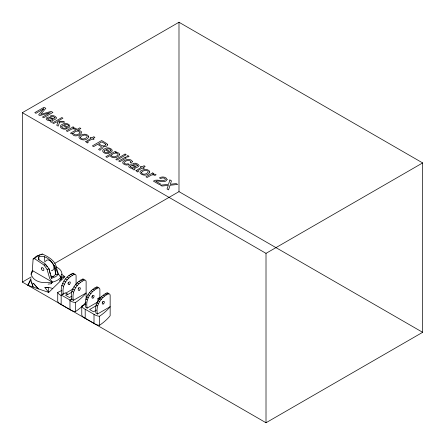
<?xml version="1.0" encoding="UTF-8"?>
<svg xmlns="http://www.w3.org/2000/svg" width="445" height="445" viewBox="0 0 445 445"><rect width="100%" height="100%" fill="white"/><g stroke="black" fill="none" stroke-linecap="round" stroke-linejoin="round"><path stroke-width="0.67" d="M30.95 274.287L32.34 270.538L33.108 259.023L36.256 256.287L42.397 254.062C47.454 256.331 52.933 259.335 55.553 264.53C57.21 268.964 57.327 274.726 61.505 277.697L62.089 275.961M38.893 256.487L38.259 258.695L38.982 259.78L45.585 264.241L48.983 268.774L51.614 278.336L55.731 276.656L58.056 274.593C55.681 266.31 49.134 254.562 38.893 256.487L38.893 259.88M45.451 261.371C48.394 256.759 54.335 264.002 53.873 267.712M53.795 268.596L52.677 270.393L51.359 270.655M48.138 284.099L51.142 283.749L51.854 281.835L32.34 270.538M61.989 276.562L60.959 279.315L61.399 278.286L59.33 280.923M61.616 274.159L64.87 276.718L48.727 292.415L27.868 285.262L30.905 278.537L30.9 280.4M63.118 294.395L61.649 293.544C59.591 285.1 65.337 276.395 72.958 273.213A3.677 2.125 -60 0 1 74.287 274.331M86.119 302.022A71.295 41.163 0 0 1 75.35 311.628A10.341 5.969 0 0 1 69.965 309.653L61.16 304.564L61.16 294.957L63.362 293.967C61.432 285.69 67.273 277.341 74.671 274.203A3.677 2.125 -60 0 1 76.084 275.883L76.084 284.7M71.923 299.479L73.392 300.325L86.119 292.982A71.295 41.163 0 0 1 75.35 302.589A10.341 5.969 0 0 1 69.965 300.609L71.923 299.479L71.678 298.773C69.754 290.507 75.6 282.119 82.992 279.009A3.677 2.125 -60 0 1 84.122 279.655M73.392 300.325C71.339 291.881 77.085 283.176 84.706 279.994A3.677 2.125 -60 0 1 86.119 281.679L86.119 298.15M101.054 298.05L99.88 297.371L97.922 298.5L97.922 301.894L87.153 308.112L85.685 307.261C83.627 298.818 89.373 290.112 96.999 286.93A3.677 2.125 -60 0 1 98.128 287.581M87.153 308.112C85.095 299.669 90.841 290.963 98.467 287.781A3.677 2.125 -60 0 1 99.88 289.461L99.88 297.371M85.902 304.213A71.295 41.163 0 0 0 81.769 306.132L81.769 315.177A10.341 5.969 0 0 0 85.195 318.281L94.006 323.37A10.341 5.969 0 0 0 99.391 325.345L99.391 316.306A71.295 41.163 0 0 0 110.154 306.7L97.433 314.042L95.964 313.197C93.906 304.736 99.652 296.07 107.273 292.866A3.677 2.125 -60 0 1 108.602 293.984M97.433 314.042C95.375 305.587 101.115 296.921 108.741 293.711A3.677 2.125 -60 0 1 110.154 295.397L110.154 315.739A71.295 41.163 0 0 1 99.391 325.345M27.868 285.262L30.877 280.133L33.086 287.053L31.623 282.152M60.253 279.916L61.399 278.286M31.528 272.557L32.891 270.888L31.183 273.942C32.986 282.536 44.784 283.904 51.854 281.835M51.142 283.749L52.499 282.113A15.308 8.839 0 0 0 60.793 277.296M33.108 259.023L34.532 258.634L37.68 255.892L39.883 254.846M58.056 274.593L55.686 274.326L53.8 276.056L50.997 277.296L51.614 278.336M34.532 258.634L44.099 265.109L45.585 264.241M22.35 112.685L178.99 22.25L422.65 162.926L422.65 332.315L266.01 422.75L22.35 282.074L22.35 112.685L266.01 253.361L422.65 162.926M22.35 282.074L31.35 276.873M54.757 263.362L178.99 191.639L422.65 332.315M63.362 293.967L65.32 292.838L67.518 294.112L67.518 294.673L71.634 292.304M65.904 293.066L72.952 288.994M67.518 294.112L65.56 295.241L69.476 297.499L71.434 296.37M61.16 294.957L69.965 300.047L71.923 298.912M96.181 305.726L89.601 309.525L93.517 311.784L96.509 310.059M44.099 265.109L47.081 269.453L48.983 268.774L50.224 274.02M62.233 277.519L64.87 276.718L63.563 276.273M40.979 254.451L42.397 254.062M106.772 292.932L108.241 293.778M44.901 287.548L47.977 287.364L44.901 287.548L48.727 292.415L48.422 287.32L52.766 288.488M53.951 276.362L52.193 276.412L50.68 275.811M51.075 276.417L52.855 277.029M96.493 286.997L97.961 287.848M72.457 273.28L74.17 274.27M82.486 279.071L84.2 280.061M94.779 287.921L96.248 288.766M105.059 293.856L106.527 294.701M70.744 274.203L72.457 275.194M80.779 279.994L82.492 280.984M92.961 289.217L94.429 290.062M103.24 295.146L104.709 295.997M68.919 275.494L70.633 276.484M78.954 281.29L80.667 282.28M91.192 290.808L92.66 291.653M101.471 296.743L102.94 297.588M67.156 277.09L68.869 278.081M77.191 282.881L78.904 283.871M89.528 292.66L90.997 293.511M99.808 298.595L101.276 299.441M65.493 278.943L67.206 279.933M75.528 284.733L77.241 285.723M97.922 298.5L99.68 299.518M88.01 294.724L89.478 295.575M98.289 300.659L99.758 301.504M63.974 281.006L65.688 281.997M74.009 286.803L75.722 287.787M86.675 296.949L88.143 297.794M96.954 302.884L98.423 303.729M62.639 283.231L64.353 284.221M72.668 289.022L74.382 290.012M85.685 299.001L87.153 299.852M95.964 304.936L97.433 305.787M61.649 285.284L63.362 286.274M71.678 291.08L73.392 292.07M81.769 306.132A10.341 5.969 0 0 0 85.195 309.242L94.006 314.326A10.341 5.969 0 0 0 99.391 316.306M61.505 277.697L60.364 276.929L61.955 273.892L61.649 272.162L60.77 270.499A15.547 8.978 0 0 0 55.697 266.766M45.14 264.297L47.22 266.811M52.499 282.113L49.729 278.564L47.081 269.453M55.831 274.437L54.385 265.637L55.686 274.326M44.439 256.615L44.856 262.094M266.01 253.361L266.01 422.75M178.99 22.25L178.99 191.639M94.006 314.326L94.006 323.37M85.195 309.242L85.195 318.281M75.35 302.589L75.35 311.628M69.965 300.047L69.965 309.653M61.866 290.496A71.295 41.163 0 0 0 57.733 292.415L57.733 301.46A10.341 5.969 0 0 0 61.16 304.564M78.615 287.648A1.524 0.879 -60 0 1 78.164 288.705M61.16 295.524A10.341 5.969 0 0 1 57.733 292.415M68.491 282.213A1.524 0.879 -60 0 1 68.341 282.575M68.13 282.914A1.524 0.879 -60 0 1 67.879 283.204M92.616 295.575A1.524 0.879 -60 0 1 91.92 296.921M102.895 301.504A1.524 0.879 -60 0 1 102.2 302.856M132.376 161.591L131.325 163.193L130.224 162.553L130.802 161.691L130.641 161.24C128.744 159.51 125.512 160.667 124.172 162.536A1.969 1.135 0 0 0 124.439 163.443L126.374 164.116L128.132 163.76L129.234 164.4L127.737 164.878A3.276 1.891 0 0 1 125.646 164.911C116.851 162.364 130.346 156.228 132.376 161.591M85.724 141.694L87.365 142.984L88.26 142.467L87.47 141.955L87.704 141.543L92.115 139.001L93.194 139.624L94.117 139.085L93.038 138.462L94.924 137.377L93.778 136.715L91.892 137.8L90.98 137.271L90.051 137.811L90.964 138.339L85.724 141.694M135.97 170.702L137.616 171.998L138.512 171.481L137.722 170.969L137.956 170.557L142.367 168.01L143.44 168.633L144.369 168.099L143.29 167.476L145.176 166.386L144.03 165.724L142.144 166.814L141.226 166.285L140.303 166.819L141.215 167.348L135.97 170.702M61.749 126.619C61.955 128.316 64.436 128.499 65.76 128.065L66.872 128.711C63.435 130.691 56.654 126.469 62.762 124.138C65.699 121.724 73.536 125.64 67.862 128.249L62.917 125.39L61.749 126.619M104.108 151.078C104.308 152.768 106.789 152.952 108.113 152.518L109.231 153.163C105.788 155.144 99.007 150.922 105.115 148.591C108.052 146.177 115.889 150.093 110.221 152.702L105.27 149.843L104.108 151.078M54.924 117.68L54.891 118.053C52.399 119.861 49.161 115.255 46.502 117.825C44.895 119.95 49.039 120.94 50.558 120.701L50.129 121.179L50.569 121.908L51.464 122.297L52.299 121.808C49.857 120.667 56.37 119.788 56.532 118.02L56.471 117.686C55.141 115.778 52.232 114.871 50.146 116.078L51.203 116.69L53.122 116.473L54.924 117.68M137.483 165.34L137.449 165.718C134.957 167.526 131.72 162.915 129.061 165.49C127.448 167.615 131.598 168.605 133.116 168.366L132.688 168.839L133.127 169.573L134.023 169.957L134.857 169.473C132.415 168.332 138.929 167.454 139.09 165.685L139.029 165.351C137.7 163.443 134.791 162.536 132.705 163.743L133.761 164.355L135.68 164.138L137.483 165.34M41.379 268.129C41.001 269.353 43.048 271.795 43.866 270.121A1.752 1.012 60 0 0 43.794 269.242C43.666 268.268 41.93 266.666 41.379 268.129M80.356 137.266L80.317 137.605C81.747 140.153 86.141 138.873 87.226 136.632L86.864 135.886L85.846 135.286A2.186 1.263 0 0 0 84.072 135.124L81.685 135.953L80.356 137.266M141.382 172.499L141.338 172.832C142.767 175.386 147.162 174.106 148.246 171.859L147.89 171.114L146.867 170.518A2.186 1.263 0 0 0 145.092 170.352L142.706 171.186L141.382 172.499M107.595 144.742L107.15 145.749L105.654 146.605L102.979 146.744L102.956 147.946L100.459 149.648L100.086 150.332L98.545 149.442L101.249 147.534L101.432 146.716L97.622 144.319L93.645 146.611L92.393 145.888L101.655 140.542L106.833 143.618L107.595 144.742M80.055 132.388C79.182 134.646 75.066 135.964 73.447 133.717L73.425 133.305C74.554 131.197 78.693 129.984 80.055 132.388M72.368 133.333C73.609 140.186 88.65 131.13 77.497 130.435L80.857 128.494L79.755 127.86L70.455 133.227L71.506 133.828L72.368 133.333M88.739 136.76C85.618 144.33 71.534 136.153 84.072 134.229A3.944 2.275 0 0 1 86.647 134.624L87.977 135.375L88.739 136.76M149.759 171.993C146.644 179.563 132.554 171.381 145.092 169.456A3.944 2.275 0 0 1 147.668 169.851L148.997 170.607L149.759 171.993M47.737 118.542L47.671 118.887C48.828 120.556 51.559 120.428 53.044 119.204L49.556 117.992L47.737 118.542M130.296 166.208L130.229 166.552C131.386 168.221 134.117 168.093 135.603 166.869L132.115 165.657L130.296 166.208M68.547 125.824L67.601 127.053L63.846 124.889C65.27 124.155 67.874 124.038 68.547 125.824M110.9 150.277L109.954 151.506L106.205 149.342C107.623 148.608 110.227 148.491 110.9 150.277M105.832 144.669C104.302 147.529 100.398 144.936 98.668 143.713L101.833 141.888L105.426 144.019L105.832 144.669M167.148 179.552C165 183.863 159.266 180.053 155.733 181.221L160.667 184.069L159.594 184.686L153.392 181.109C157.063 178.412 161.746 182.266 165.279 179.869L165.262 178.834L164.077 178.078L162.175 177.933L160.595 178.54L159.444 177.872C161.752 176.365 166.23 176.598 167.148 179.552M119.694 154.682C118.242 157.78 112.724 159.032 110.427 156.178L110.404 155.411L106.956 157.408L105.815 156.751L115.233 151.311L116.34 151.951L115.444 152.468C117.018 152.323 119.56 152.73 119.694 154.682M169.912 179.947L168.505 184.347L160.439 185.176L161.952 186.049L168.327 185.331L167.014 188.975L168.572 189.87L170.062 185.248L177.689 184.436L176.192 183.574L170.302 184.263L171.481 180.854L169.912 179.947M59.675 122.119L58.178 126.135L56.726 125.301L58.028 122.114L56.204 122.069L53.667 123.532L52.577 122.903L61.844 117.552L62.934 118.186L57.555 121.29L63.335 121.313L64.786 122.153L59.675 122.119M111.645 154.916L111.484 155.728C113.141 157.864 116.879 156.646 118.092 154.615L118.081 154.204C116.518 152.062 113.163 153.303 111.645 154.916M43.76 108.791L38.609 114.838L39.85 115.555L50.307 112.568L42.47 117.068L43.66 117.753L52.927 112.407L51.147 111.378L40.673 114.376L45.841 108.319L44.044 107.278L34.782 112.629L35.978 113.319L43.76 108.791M73.03 126.914L66.277 130.813L67.412 131.464L72.09 128.9L74.004 128.839L75.238 129.428L76.434 128.739L75.344 128.216L72.941 128.21L74.109 127.531L73.03 126.914M125.078 154.065L115.811 159.41L116.952 160.066L126.213 154.715L125.078 154.065M125.373 157.168L118.654 161.051L119.805 161.719L126.53 157.836L125.373 157.168M127.915 155.7L126.63 156.445L127.782 157.107L129.072 156.367L127.915 155.7M152.718 172.921L145.966 176.821L147.1 177.472L151.778 174.907L153.692 174.846L154.927 175.441L156.123 174.746L155.032 174.223L152.629 174.218L153.798 173.544L152.718 172.921M38.298 288.838L33.358 283.254L38.298 288.838M79.355 290.212A1.524 0.879 -60 0 0 80.156 287.804A1.524 0.879 -60 0 0 78.292 289.05A1.524 0.879 -60 0 0 79.355 290.212M69.32 284.422A1.524 0.879 -60 0 0 70.121 282.013A1.524 0.879 -60 0 0 68.263 283.259A1.524 0.879 -60 0 0 69.32 284.422M93.111 297.994A1.524 0.879 -60 0 0 93.912 295.591A1.524 0.879 -60 0 0 92.054 296.837A1.524 0.879 -60 0 0 93.111 297.994M103.39 303.929A1.524 0.879 -60 0 0 104.191 301.526A1.524 0.879 -60 0 0 102.333 302.767A1.524 0.879 -60 0 0 103.39 303.929"/></g></svg>
